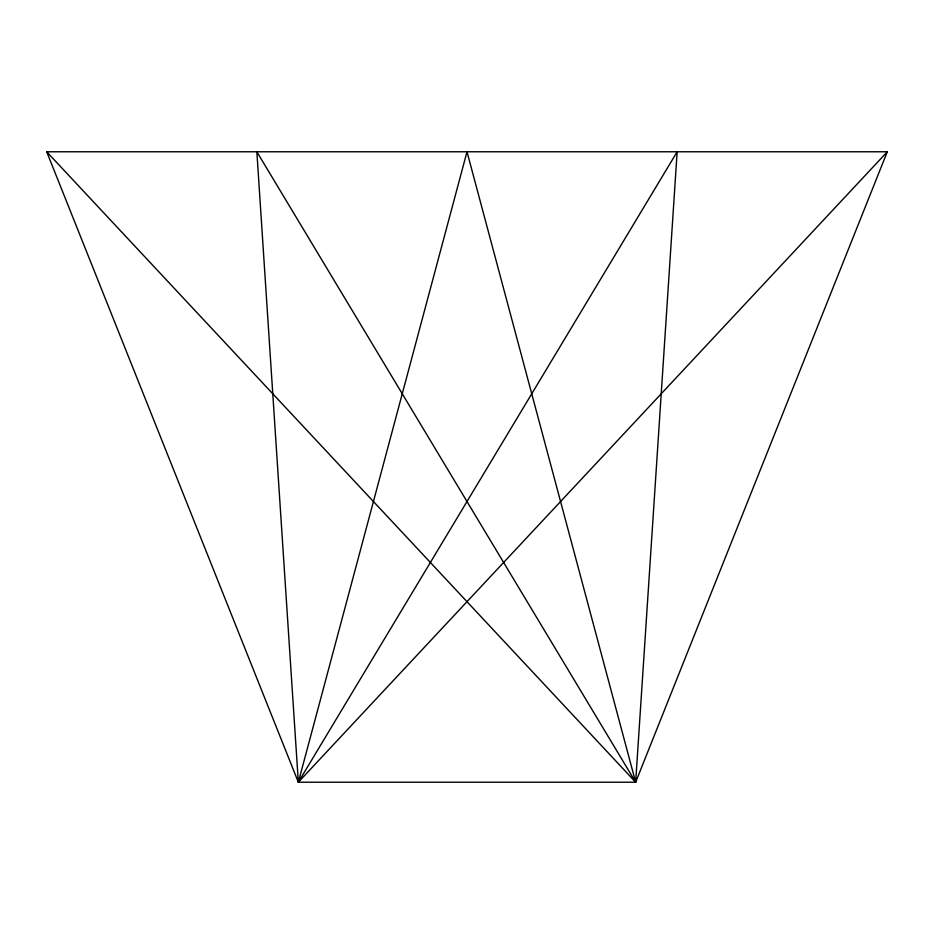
<?xml version="1.0" encoding="UTF-8"?>
<svg xmlns="http://www.w3.org/2000/svg" width="934" height="934" viewBox="0 0 934 934"><rect width="100%" height="100%" fill="white"/><g stroke="black" fill="none" stroke-linecap="round" stroke-linejoin="round"><path stroke-width="1.4" d="M887.3 151.775L635.657 782.225L298.343 782.225L46.7 151.775L887.3 151.775L298.343 782.225L256.85 151.775L635.657 782.225L677.15 151.775L298.343 782.225L467 151.775L635.657 782.225L46.7 151.775"/></g></svg>
